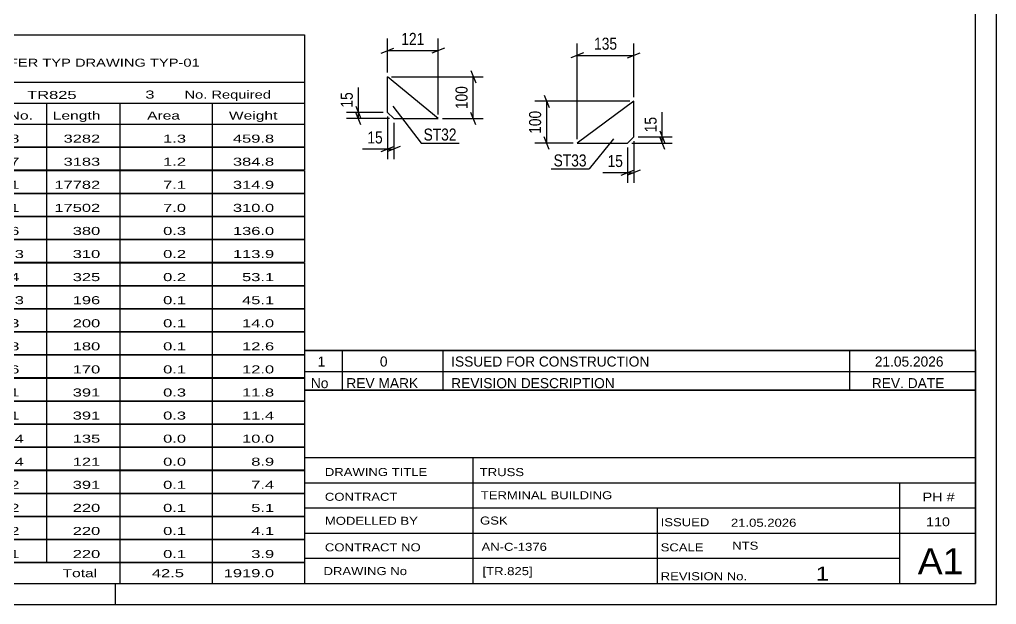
# Model space of a CAD drawing. Header units: millimetres. Extents: x 0 to 841, y 0 to 594.
# Drawn here: x 608.1 to 841, y 0 to 139.4 of the extents above; entities that cross this region are included whole.
import ezdxf

# ---------------------------------------------------------------- set-up
doc = ezdxf.new("R2010")
doc.units = ezdxf.units.MM
doc.styles.add('Arial Narrow', font='ARIALN.TTF', dxfattribs={"height": 0.2})

# ---------------------------------------------------------------- blocks, each defined once
blk = doc.blocks.new('Unknown-122569494-1133')
at = {"color": 5, "linetype": 'Continuous'}
for p, q in [((841, 0), (841, 594)), ((836, 5), (836, 589)), ((5, 5), (836, 5)), ((631, 0), (631, 5)), ((0, 0), (841, 0))]:
    blk.add_line(p, q, dxfattribs=at)
blk = doc.blocks.new('Part-122569494-7950 - 7944')
at = {"color": 2, "linetype": 'Continuous'}
for p, q in [((695.8, 117.28), (695.8, 125.78)), ((707.89, 115.78), (695.8, 125.78)), ((697.3, 115.78), (695.8, 117.28)), ((697.3, 115.78), (707.89, 115.78))]:
    blk.add_line(p, q, dxfattribs=at)
blk = doc.blocks.new('Part-122569494-8006 - 8000')
at = {"color": 2, "linetype": 'Continuous'}
for p, q in [((754.56, 119.91), (741.06, 109.91)), ((754.56, 111.41), (754.56, 119.91)), ((741.06, 109.91), (753.06, 109.91)), ((753.06, 109.91), (754.56, 111.41))]:
    blk.add_line(p, q, dxfattribs=at)
blk = doc.blocks.new('StraightDimension-122569494-7985 - 7944')
at = {"color": 7, "linetype": 'Continuous'}
for p, q in [((695.8, 116.28), (695.8, 106.11)), ((697.3, 114.78), (697.3, 106.11)), ((694.3, 107.91), (697.3, 109.11)), ((698.8, 109.11), (695.8, 107.91)), ((695.8, 108.51), (697.3, 108.51))]:
    blk.add_line(p, q, dxfattribs=at)
at = {"color": 0}
blk.add_wipeout([(695.28, 109.26), (695.28, 113.46), (690.42, 113.46), (690.42, 109.26)], dxfattribs=at)
at = {"color": 7, "linetype": 'Continuous'}
blk.add_line((695.8, 108.51), (689.89, 108.51), dxfattribs=at)
blk.add_line((695.8, 108.51), (689.89, 108.51), dxfattribs=at)
at = {"color": 3, "style": 'Arial Narrow'}
blk.add_text('15', height=2.863, dxfattribs=at).set_placement((691.02, 109.86))
blk = doc.blocks.new('StraightDimension-122569494-7952 - 7944')
at = {"color": 7, "linetype": 'Continuous'}
for p, q in [((696.8, 125.78), (718.65, 125.78)), ((715.65, 127.28), (716.85, 124.28)), ((716.25, 115.78), (716.25, 125.78)), ((716.85, 114.28), (715.65, 117.28)), ((708.89, 115.78), (718.65, 115.78))]:
    blk.add_line(p, q, dxfattribs=at)
at = {"color": 0}
blk.add_wipeout([(715.5, 124.13), (711.3, 124.13), (711.3, 117.44), (715.5, 117.44)], dxfattribs=at)
at = {"color": 3, "style": 'Arial Narrow'}
blk.add_text('100', height=2.863, rotation=90.0002, dxfattribs=at).set_placement((714.9, 118.04))
blk = doc.blocks.new('StraightDimension-122569494-7964 - 7944')
at = {"color": 7, "linetype": 'Continuous'}
for p, q in [((694.8, 117.28), (686.03, 117.28)), ((688.28, 118.78), (689.48, 115.78)), ((689.48, 114.28), (688.28, 117.28)), ((688.88, 115.78), (688.88, 117.28)), ((696.3, 115.78), (686.03, 115.78))]:
    blk.add_line(p, q, dxfattribs=at)
at = {"color": 0}
blk.add_wipeout([(688.13, 122.66), (683.93, 122.66), (683.93, 117.81), (688.13, 117.81)], dxfattribs=at)
at = {"color": 7, "linetype": 'Continuous'}
blk.add_line((688.88, 117.28), (688.88, 123.19), dxfattribs=at)
blk.add_line((688.88, 117.28), (688.88, 123.19), dxfattribs=at)
at = {"color": 3, "style": 'Arial Narrow'}
blk.add_text('15', height=2.863, rotation=90.0002, dxfattribs=at).set_placement((687.53, 118.41))
blk = doc.blocks.new('StraightDimension-122569494-7975 - 7944')
at = {"color": 7, "linetype": 'Continuous'}
for p, q in [((695.8, 126.78), (695.8, 134.85)), ((707.89, 116.78), (707.89, 134.85)), ((694.3, 131.4), (697.3, 132.6)), ((695.8, 132), (707.89, 132)), ((709.39, 132.6), (706.39, 131.4))]:
    blk.add_line(p, q, dxfattribs=at)
at = {"color": 0}
blk.add_wipeout([(705.19, 132.75), (705.19, 136.95), (698.5, 136.95), (698.5, 132.75)], dxfattribs=at)
at = {"color": 3, "style": 'Arial Narrow'}
blk.add_text('121', height=2.863, dxfattribs=at).set_placement((699.1, 133.35))
blk = doc.blocks.new('StraightDimension-122569494-8034 - 8000')
at = {"color": 7, "linetype": 'Continuous'}
for p, q in [((733.18, 121.41), (734.38, 118.41)), ((753.56, 119.91), (730.93, 119.91)), ((733.78, 109.91), (733.78, 119.91)), ((740.06, 109.91), (730.93, 109.91)), ((734.38, 108.41), (733.18, 111.41))]:
    blk.add_line(p, q, dxfattribs=at)
at = {"color": 0}
blk.add_wipeout([(733.03, 118.25), (728.83, 118.25), (728.83, 111.56), (733.03, 111.56)], dxfattribs=at)
at = {"color": 3, "style": 'Arial Narrow'}
blk.add_text('100', height=2.863, rotation=90.0002, dxfattribs=at).set_placement((732.43, 112.16))
blk = doc.blocks.new('StraightDimension-122569494-8046 - 8000')
at = {"color": 7, "linetype": 'Continuous'}
for p, q in [((760.72, 112.91), (761.92, 109.91)), ((754.06, 109.91), (763.72, 109.91)), ((755.56, 111.41), (763.72, 111.41)), ((761.92, 108.41), (760.72, 111.41)), ((761.32, 109.91), (761.32, 111.41))]:
    blk.add_line(p, q, dxfattribs=at)
at = {"color": 0}
blk.add_wipeout([(760.57, 116.79), (756.37, 116.79), (756.37, 111.93), (760.57, 111.93)], dxfattribs=at)
at = {"color": 7, "linetype": 'Continuous'}
blk.add_line((761.32, 111.41), (761.32, 117.31), dxfattribs=at)
blk.add_line((761.32, 111.41), (761.32, 117.31), dxfattribs=at)
at = {"color": 3, "style": 'Arial Narrow'}
blk.add_text('15', height=2.863, rotation=90.0002, dxfattribs=at).set_placement((759.97, 112.53))
blk = doc.blocks.new('StraightDimension-122569494-8022 - 8000')
at = {"color": 7, "linetype": 'Continuous'}
for p, q in [((741.06, 110.91), (741.06, 133.71)), ((754.56, 120.91), (754.56, 133.71)), ((742.56, 131.46), (739.56, 130.26)), ((741.06, 130.86), (754.56, 130.86)), ((753.06, 130.26), (756.06, 131.46))]:
    blk.add_line(p, q, dxfattribs=at)
at = {"color": 0}
blk.add_wipeout([(751.16, 131.61), (751.16, 135.81), (744.47, 135.81), (744.47, 131.61)], dxfattribs=at)
at = {"color": 3, "style": 'Arial Narrow'}
blk.add_text('135', height=2.863, dxfattribs=at).set_placement((745.07, 132.21))
blk = doc.blocks.new('StraightDimension-122569494-8008 - 8000')
at = {"color": 7, "linetype": 'Continuous'}
for p, q in [((754.56, 110.41), (754.56, 100.5)), ((753.06, 108.91), (753.06, 100.5)), ((751.56, 102.3), (754.56, 103.5)), ((756.06, 103.5), (753.06, 102.3)), ((753.06, 102.9), (754.56, 102.9))]:
    blk.add_line(p, q, dxfattribs=at)
at = {"color": 0}
blk.add_wipeout([(752.54, 103.65), (752.54, 107.85), (747.68, 107.85), (747.68, 103.65)], dxfattribs=at)
at = {"color": 7, "linetype": 'Continuous'}
blk.add_line((753.06, 102.9), (747.16, 102.9), dxfattribs=at)
blk.add_line((753.06, 102.9), (747.16, 102.9), dxfattribs=at)
at = {"color": 3, "style": 'Arial Narrow'}
blk.add_text('15', height=2.863, dxfattribs=at).set_placement((748.28, 104.25))
blk = doc.blocks.new('Unknown-122569494-24251')
at = {"color": 7, "linetype": 'Continuous'}
for p, q in [((676, 51.05), (676, 5)), ((676, 51.05), (836, 51.05)), ((836, 51), (836, 5)), ((676, 35), (836, 35)), ((716.14, 35), (716.14, 5)), ((676, 29), (836, 29)), ((818, 5.05), (818, 29.05)), ((676, 23), (836, 23)), ((760.14, 23), (760.14, 5)), ((676, 17), (836, 17)), ((676, 11), (818, 11)), ((676, 5), (836, 5))]:
    blk.add_line(p, q, dxfattribs=at)
at = {"color": 7, "style": 'Arial Narrow'}
for s, height, width, p in [('DRAWING TITLE', 1.9089, 1.425378, (680.88, 30.61)), ('TRUSS', 1.909, 1.425378, (717.81, 30.59)), ('CONTRACT', 1.909, 1.425378, (680.88, 24.71)), ('TERMINAL BUILDING', 1.9089, 1.425378, (718.06, 25.07)), ('GSK', 1.909, 1.425378, (717.88, 19.04)), ('MODELLED BY', 1.9089, 1.425378, (680.88, 18.98)), ('ISSUED', 1.909, 1.425378, (760.94, 18.64)), ('21.05.2026', 1.909, 1.425378, (777.69, 18.52)), ('CONTRACT NO', 1.9089, 1.425378, (680.88, 12.66)), ('AN-C-1376', 1.909, 1.425378, (718.23, 12.78)), ('SCALE', 1.909, 1.425378, (760.94, 12.65)), ('A1', 6.204, 1.25, (822.24, 7.2)), ('DRAWING No', 1.909, 1.425378, (680.56, 7)), ('[TR.825]', 1.909, 1.425378, (718.46, 6.99)), ('REVISION No.', 1.9089, 1.425378, (760.94, 5.77)), ('1', 3.34, 1.5, (797.91, 5.68))]:
    blk.add_text(s, height=height, dxfattribs=dict(at, width=width)).set_placement(p)
at = {"color": 7, "linetype": 'Continuous', "style": 'Arial Narrow'}
for s, height, width, p in [('PH #', 2.1, 1.42538, (823.4, 24.55)), ('110', 2.1, 1.42538, (824.19, 18.65)), ('NTS', 1.909, 1.425378, (778, 13.05))]:
    blk.add_text(s, height=height, dxfattribs=dict(at, width=width)).set_placement(p)
blk = doc.blocks.new('Unknown-122569494-24252')
at = {"color": 7, "linetype": 'Continuous'}
for p, q in [((516, 135.75), (676, 135.75)), ((516, 124.5), (516, 135.75)), ((676, 135.75), (676, 124.5)), ((516, 124.5), (676, 124.5)), ((516, 124.5), (516, 119.5)), ((676, 124.5), (676, 119.5)), ((516, 119.5), (676, 119.5)), ((516, 119.5), (516, 114.5)), ((540, 119.5), (540, 114.5)), ((575.5, 119.5), (575.5, 114.5)), ((601.5, 119.5), (601.5, 114.5)), ((614.5, 119.5), (614.5, 114.5)), ((632, 119.5), (632, 114.5)), ((654, 119.5), (654, 114.5)), ((676, 119.5), (676, 114.5)), ((516, 114.5), (676, 114.5)), ((516, 114.45), (516, 109.05)), ((516, 114.45), (676, 114.45)), ((540, 114.5), (540, 109)), ((575.5, 114.5), (575.5, 109)), ((601.5, 114.5), (601.5, 109)), ((614.5, 114.5), (614.5, 109)), ((632, 114.5), (632, 109)), ((654, 114.5), (654, 109)), ((676, 114.45), (676, 109.05)), ((516, 109.05), (676, 109.05)), ((516, 108.95), (516, 103.55)), ((516, 108.95), (676, 108.95)), ((540, 109), (540, 103.5)), ((575.5, 109), (575.5, 103.5)), ((601.5, 109), (601.5, 103.5)), ((614.5, 109), (614.5, 103.5)), ((632, 109), (632, 103.5)), ((654, 109), (654, 103.5)), ((676, 108.95), (676, 103.55)), ((516, 103.55), (676, 103.55)), ((516, 103.45), (516, 98.05)), ((516, 103.45), (676, 103.45)), ((540, 103.5), (540, 98)), ((575.5, 103.5), (575.5, 98)), ((601.5, 103.5), (601.5, 98)), ((614.5, 103.5), (614.5, 98)), ((632, 103.5), (632, 98)), ((654, 103.5), (654, 98)), ((676, 103.45), (676, 98.05)), ((516, 98.05), (676, 98.05)), ((516, 97.95), (516, 92.55)), ((516, 97.95), (676, 97.95)), ((540, 98), (540, 92.5)), ((575.5, 98), (575.5, 92.5)), ((601.5, 98), (601.5, 92.5)), ((614.5, 98), (614.5, 92.5)), ((632, 98), (632, 92.5)), ((654, 98), (654, 92.5)), ((676, 97.95), (676, 92.55)), ((516, 92.55), (676, 92.55)), ((516, 92.45), (516, 87.05)), ((516, 92.45), (676, 92.45)), ((540, 92.5), (540, 87)), ((575.5, 92.5), (575.5, 87)), ((601.5, 92.5), (601.5, 87)), ((614.5, 92.5), (614.5, 87)), ((632, 92.5), (632, 87)), ((654, 92.5), (654, 87)), ((676, 92.45), (676, 87.05)), ((516, 87.05), (676, 87.05)), ((516, 86.95), (516, 81.55)), ((516, 86.95), (676, 86.95)), ((540, 87), (540, 81.5)), ((575.5, 87), (575.5, 81.5)), ((601.5, 87), (601.5, 81.5)), ((614.5, 87), (614.5, 81.5)), ((632, 87), (632, 81.5)), ((654, 87), (654, 81.5)), ((676, 86.95), (676, 81.55)), ((516, 81.55), (676, 81.55)), ((516, 81.45), (516, 76.05)), ((516, 81.45), (676, 81.45)), ((540, 81.5), (540, 76)), ((575.5, 81.5), (575.5, 76)), ((601.5, 81.5), (601.5, 76)), ((614.5, 81.5), (614.5, 76)), ((632, 81.5), (632, 76)), ((654, 81.5), (654, 76)), ((676, 81.45), (676, 76.05)), ((516, 76.05), (676, 76.05)), ((516, 75.95), (516, 70.55)), ((516, 75.95), (676, 75.95)), ((540, 76), (540, 70.5)), ((575.5, 76), (575.5, 70.5)), ((601.5, 76), (601.5, 70.5)), ((614.5, 76), (614.5, 70.5)), ((632, 76), (632, 70.5)), ((654, 76), (654, 70.5)), ((676, 75.95), (676, 70.55)), ((516, 70.55), (676, 70.55)), ((516, 70.45), (516, 65.05)), ((516, 70.45), (676, 70.45)), ((540, 70.5), (540, 65)), ((575.5, 70.5), (575.5, 65)), ((601.5, 70.5), (601.5, 65)), ((614.5, 70.5), (614.5, 65)), ((632, 70.5), (632, 65)), ((654, 70.5), (654, 65)), ((676, 70.45), (676, 65.05)), ((516, 65.05), (676, 65.05)), ((516, 64.95), (516, 59.55)), ((516, 64.95), (676, 64.95)), ((540, 65), (540, 59.5)), ((575.5, 65), (575.5, 59.5)), ((601.5, 65), (601.5, 59.5)), ((614.5, 65), (614.5, 59.5)), ((632, 65), (632, 59.5)), ((654, 65), (654, 59.5)), ((676, 64.95), (676, 59.55)), ((516, 59.55), (676, 59.55)), ((516, 59.45), (516, 54.05)), ((516, 59.45), (676, 59.45)), ((540, 59.5), (540, 54)), ((575.5, 59.5), (575.5, 54)), ((601.5, 59.5), (601.5, 54)), ((614.5, 59.5), (614.5, 54)), ((632, 59.5), (632, 54)), ((654, 59.5), (654, 54)), ((676, 59.45), (676, 54.05)), ((516, 54.05), (676, 54.05)), ((516, 53.95), (516, 48.55)), ((516, 53.95), (676, 53.95)), ((540, 54), (540, 48.5)), ((575.5, 54), (575.5, 48.5)), ((601.5, 54), (601.5, 48.5)), ((614.5, 54), (614.5, 48.5)), ((632, 54), (632, 48.5)), ((654, 54), (654, 48.5)), ((676, 53.95), (676, 48.55)), ((516, 48.55), (676, 48.55)), ((516, 48.45), (516, 43.05)), ((516, 48.45), (676, 48.45)), ((540, 48.5), (540, 43)), ((575.5, 48.5), (575.5, 43)), ((601.5, 48.5), (601.5, 43)), ((614.5, 48.5), (614.5, 43)), ((632, 48.5), (632, 43)), ((654, 48.5), (654, 43)), ((676, 48.45), (676, 43.05)), ((516, 43.05), (676, 43.05)), ((516, 42.95), (516, 37.55)), ((516, 42.95), (676, 42.95)), ((540, 43), (540, 37.5)), ((575.5, 43), (575.5, 37.5)), ((601.5, 43), (601.5, 37.5)), ((614.5, 43), (614.5, 37.5)), ((632, 43), (632, 37.5)), ((654, 43), (654, 37.5)), ((676, 42.95), (676, 37.55)), ((516, 37.55), (676, 37.55)), ((516, 37.45), (516, 32.05)), ((516, 37.45), (676, 37.45)), ((540, 37.5), (540, 32)), ((575.5, 37.5), (575.5, 32)), ((601.5, 37.5), (601.5, 32)), ((614.5, 37.5), (614.5, 32)), ((632, 37.5), (632, 32)), ((654, 37.5), (654, 32)), ((676, 37.45), (676, 32.05)), ((516, 32.05), (676, 32.05)), ((516, 31.95), (516, 26.55)), ((516, 31.95), (676, 31.95)), ((540, 32), (540, 26.5)), ((575.5, 32), (575.5, 26.5)), ((601.5, 32), (601.5, 26.5)), ((614.5, 32), (614.5, 26.5)), ((632, 32), (632, 26.5)), ((654, 32), (654, 26.5)), ((676, 31.95), (676, 26.55)), ((516, 26.55), (676, 26.55)), ((516, 26.45), (516, 21.05)), ((516, 26.45), (676, 26.45)), ((540, 26.5), (540, 21)), ((575.5, 26.5), (575.5, 21)), ((601.5, 26.5), (601.5, 21)), ((614.5, 26.5), (614.5, 21)), ((632, 26.5), (632, 21)), ((654, 26.5), (654, 21)), ((676, 26.45), (676, 21.05)), ((516, 21.05), (676, 21.05)), ((540, 21), (540, 15.5)), ((575.5, 21), (575.5, 15.5)), ((601.5, 21), (601.5, 15.5)), ((614.5, 21), (614.5, 15.5)), ((632, 21), (632, 15.5)), ((654, 21), (654, 15.5)), ((516, 20.95), (516, 15.55)), ((516, 20.95), (676, 20.95)), ((676, 20.95), (676, 15.55)), ((516, 15.55), (676, 15.55)), ((516, 15.45), (516, 10.05)), ((516, 15.45), (676, 15.45)), ((540, 15.5), (540, 10)), ((575.5, 15.5), (575.5, 10)), ((601.5, 15.5), (601.5, 10)), ((614.5, 15.5), (614.5, 10)), ((632, 15.5), (632, 10)), ((654, 15.5), (654, 10)), ((676, 15.45), (676, 10.05)), ((516, 10.05), (676, 10.05)), ((516, 10), (676, 10)), ((516, 10), (516, 5)), ((632, 10), (632, 5)), ((654, 10), (654, 5)), ((676, 10), (676, 5)), ((516, 5), (676, 5))]:
    blk.add_line(p, q, dxfattribs=at)
at = {"color": 7, "style": 'Arial Narrow'}
for s, height, width, p in [('GENERAL NOTES & WELD DETAILS :', 2.8633, 1.4, (517.15, 128.06)), ('REFER TYP DRAWING TYP-01', 1.9089, 1.6, (600.7, 128.16)), ("MATERIAL LIST FOR ASSEMBLY MK'D", 1.9089, 1.6, (517.15, 120.56)), ('TR825', 1.909, 1.794707, (609.9, 120.47)), ('3', 1.91, 1.794707, (638.08, 120.56)), ('No. Required', 1.9089, 1.6, (647.41, 120.56)), ('Mark', 1.909, 1.7, (517.34, 115.5)), ('Profile', 1.909, 1.7, (550.41, 115.5)), ('Material', 1.909, 1.7, (580.54, 115.56)), ('No.', 1.909, 1.7, (605.5, 115.56)), ('Length', 1.909, 1.7, (616, 115.56)), ('Area', 1.909, 1.7, (638.5, 115.56)), ('Weight', 1.909, 1.7, (658, 115.56))]:
    blk.add_text(s, height=height, dxfattribs=dict(at, width=width)).set_placement(p)
at = {"color": 7, "linetype": 'Continuous', "style": 'Arial Narrow'}
for s, height, width, p in [('M224', 1.909, 1.794707, (517.5, 110.06)), ('SHS100*6', 1.909, 1.794707, (542, 110.06)), ('E350', 1.909, 1.794707, (581.74, 110.06)), ('8', 1.91, 1.794707, (605.86, 110.06)), ('3282', 1.909, 1.794707, (618.58, 110.06)), ('1.3', 1.909, 1.794707, (642.32, 110.06)), ('459.8', 1.909, 1.794707, (658.96, 110.06)), ('M221', 1.909, 1.794707, (517.5, 104.56)), ('SHS100*6', 1.909, 1.794707, (542, 104.56)), ('E350', 1.909, 1.794707, (581.74, 104.56)), ('7', 1.91, 1.794707, (605.86, 104.56)), ('3183', 1.909, 1.794707, (618.58, 104.56)), ('1.2', 1.909, 1.794707, (642.32, 104.56)), ('384.8', 1.909, 1.794707, (658.96, 104.56)), ('BC179', 1.909, 1.794707, (517.5, 99.06)), ('SHS100*6', 1.909, 1.794707, (542, 99.06)), ('E350', 1.909, 1.794707, (581.74, 99.06)), ('1', 1.91, 1.794707, (605.86, 99.06)), ('17782', 1.909, 1.794707, (616.4, 99.06)), ('7.1', 1.909, 1.794707, (642.32, 99.06)), ('314.9', 1.909, 1.794707, (658.96, 99.06)), ('TR825', 1.909, 1.794707, (517.5, 93.56)), ('SHS100*6', 1.909, 1.794707, (542, 93.56)), ('E350', 1.909, 1.794707, (581.74, 93.56)), ('17502', 1.909, 1.794707, (616.4, 93.56)), ('7.0', 1.909, 1.794707, (642.32, 93.56)), ('310.0', 1.909, 1.794707, (658.96, 93.56)), ('1', 1.91, 1.794707, (605.86, 93.56)), ('SP20', 1.909, 1.794707, (517.5, 88.06)), ('PL20*380', 1.909, 1.794707, (542, 88.06)), ('E350', 1.909, 1.794707, (581.74, 88.06)), ('6', 1.91, 1.794707, (605.86, 88.06)), ('380', 1.909, 1.794707, (620.77, 88.06)), ('0.3', 1.909, 1.794707, (642.32, 88.06)), ('136.0', 1.909, 1.794707, (658.96, 88.06)), ('PL581', 1.909, 1.794707, (517.5, 82.56)), ('PL12*300', 1.909, 1.794707, (542, 82.56)), ('E350', 1.909, 1.794707, (581.74, 82.56)), ('13', 1.909, 1.794707, (604.76, 82.56)), ('310', 1.909, 1.794707, (620.77, 82.56)), ('0.2', 1.909, 1.794707, (642.32, 82.56)), ('113.9', 1.909, 1.794707, (658.96, 82.56)), ('SP19', 1.909, 1.794707, (517.5, 77.06)), ('PL16*325', 1.909, 1.794707, (542, 77.06)), ('E350', 1.909, 1.794707, (581.74, 77.06)), ('4', 1.91, 1.794707, (605.86, 77.06)), ('325', 1.909, 1.794707, (620.77, 77.06)), ('0.2', 1.909, 1.794707, (642.32, 77.06)), ('53.1', 1.909, 1.794707, (661.14, 77.06)), ('M1362', 1.909, 1.794707, (517.5, 71.56)), ('RHS100*100*6', 1.9089, 1.794707, (542, 71.56)), ('E350', 1.909, 1.794707, (581.74, 71.56)), ('13', 1.909, 1.794707, (604.76, 71.56)), ('196', 1.909, 1.794707, (620.77, 71.56)), ('0.1', 1.909, 1.794707, (642.32, 71.56)), ('45.1', 1.909, 1.794707, (661.14, 71.56)), ('TB74', 1.909, 1.794707, (517.5, 66.06)), ('RHS150*110*6', 1.9089, 1.794707, (542, 66.06)), ('E350', 1.909, 1.794707, (581.74, 66.06)), ('3', 1.91, 1.794707, (605.86, 66.06)), ('200', 1.909, 1.794707, (620.77, 66.06)), ('0.1', 1.909, 1.794707, (642.32, 66.06)), ('14.0', 1.909, 1.794707, (661.14, 66.06)), ('TB48', 1.909, 1.794707, (517.5, 60.56)), ('RHS150*110*6', 1.9089, 1.794707, (542, 60.56)), ('E350', 1.909, 1.794707, (581.74, 60.56)), ('3', 1.91, 1.794707, (605.86, 60.56)), ('180', 1.909, 1.794707, (620.77, 60.56)), ('0.1', 1.909, 1.794707, (642.32, 60.56)), ('12.6', 1.909, 1.794707, (661.14, 60.56)), ('PL538', 1.909, 1.794707, (517.5, 55.06)), ('PL10*150', 1.909, 1.794707, (542, 55.06)), ('E350', 1.909, 1.794707, (581.74, 55.06)), ('6', 1.91, 1.794707, (605.86, 55.06)), ('170', 1.909, 1.794707, (620.77, 55.06)), ('0.1', 1.909, 1.794707, (642.32, 55.06)), ('12.0', 1.909, 1.794707, (661.14, 55.06)), ('PL340', 1.909, 1.794707, (517.5, 49.56)), ('PL12*342', 1.909, 1.794707, (542, 49.56)), ('E350', 1.909, 1.794707, (581.74, 49.56)), ('1', 1.91, 1.794707, (605.86, 49.56)), ('391', 1.909, 1.794707, (620.77, 49.56)), ('0.3', 1.909, 1.794707, (642.32, 49.56)), ('11.8', 1.909, 1.794707, (661.14, 49.56)), ('PL341', 1.909, 1.794707, (517.5, 44.06)), ('PL12*331', 1.909, 1.794707, (542, 44.06)), ('E350', 1.909, 1.794707, (581.74, 44.06)), ('1', 1.91, 1.794707, (605.86, 44.06)), ('391', 1.909, 1.794707, (620.77, 44.06)), ('0.3', 1.909, 1.794707, (642.32, 44.06)), ('11.4', 1.909, 1.794707, (661.14, 44.06)), ('ST33', 1.909, 1.794707, (517.5, 38.56)), ('PL8*100', 1.909, 1.794707, (542, 38.56)), ('E350', 1.909, 1.794707, (581.74, 38.56)), ('24', 1.909, 1.794707, (604.76, 38.56)), ('135', 1.909, 1.794707, (620.77, 38.56)), ('0.0', 1.909, 1.794707, (642.32, 38.56)), ('10.0', 1.909, 1.794707, (661.14, 38.56)), ('ST32', 1.909, 1.794707, (517.5, 33.06)), ('PL8*100', 1.909, 1.794707, (542, 33.06)), ('E350', 1.909, 1.794707, (581.74, 33.06)), ('24', 1.909, 1.794707, (604.76, 33.06)), ('121', 1.909, 1.794707, (620.77, 33.06)), ('0.0', 1.909, 1.794707, (642.32, 33.06)), ('8.9', 1.909, 1.794707, (663.33, 33.06)), ('PL100', 1.909, 1.794707, (517.5, 27.56)), ('PL10*120', 1.909, 1.794707, (542, 27.56)), ('E350', 1.909, 1.794707, (581.74, 27.56)), ('2', 1.91, 1.794707, (605.86, 27.56)), ('391', 1.909, 1.794707, (620.77, 27.56)), ('0.1', 1.909, 1.794707, (642.32, 27.56)), ('7.4', 1.909, 1.794707, (663.33, 27.56)), ('PL163', 1.909, 1.794707, (517.5, 22.06)), ('PL12*167', 1.909, 1.794707, (542, 22.06)), ('E350', 1.909, 1.794707, (581.74, 22.06)), ('2', 1.91, 1.794707, (605.86, 22.06)), ('220', 1.909, 1.794707, (620.77, 22.06)), ('0.1', 1.909, 1.794707, (642.32, 22.06)), ('5.1', 1.909, 1.794707, (663.33, 22.06)), ('PL164', 1.909, 1.794707, (517.5, 16.56)), ('PL10*120', 1.909, 1.794707, (542, 16.56)), ('E350', 1.909, 1.794707, (581.74, 16.56)), ('2', 1.91, 1.794707, (605.86, 16.56)), ('220', 1.909, 1.794707, (620.77, 16.56)), ('0.1', 1.909, 1.794707, (642.32, 16.56)), ('4.1', 1.909, 1.794707, (663.33, 16.56)), ('M1450', 1.909, 1.794707, (517.5, 11.06)), ('RHS100*100*6', 1.9089, 1.794707, (542, 11.06)), ('E350', 1.909, 1.794707, (581.74, 11.06)), ('1', 1.91, 1.794707, (605.86, 11.06)), ('220', 1.909, 1.794707, (620.77, 11.06)), ('0.1', 1.909, 1.794707, (642.32, 11.06)), ('3.9', 1.909, 1.794707, (663.33, 11.06)), ('Total', 1.909, 1.7, (618.33, 6.5)), ('42.5', 1.909, 1.794707, (639.64, 6.5)), ('1919.0', 1.909, 1.794707, (656.77, 6.5))]:
    blk.add_text(s, height=height, dxfattribs=dict(at, width=width)).set_placement(p)
blk = doc.blocks.new('Unknown-122569494-24254')
at = {"color": 7, "linetype": 'Continuous'}
for p, q in [((676, 60.55), (836, 60.55)), ((836, 60.55), (676, 60.55)), ((676, 60.55), (676, 55.55)), ((685, 60.55), (685, 55.55)), ((709, 60.55), (709, 55.55)), ((806, 60.55), (806, 55.55)), ((836, 60.55), (836, 55.55)), ((676, 55.55), (836, 55.55)), ((676, 55.55), (676, 51.05)), ((676, 55.55), (836, 55.55)), ((685, 55.55), (685, 51.05)), ((709, 55.55), (709, 51.05)), ((806, 55.55), (806, 51.05)), ((836, 55.55), (836, 51.05)), ((836, 51.05), (676, 51.05))]:
    blk.add_line(p, q, dxfattribs=at)
at = {"color": 7, "linetype": 'Continuous', "style": 'Arial Narrow'}
for s, height, width, p in [('1', 2.39, 1.196471, (679.16, 56.7)), ('0', 2.39, 1.196471, (694, 56.7)), ('ISSUED FOR CONSTRUCTION', 2.3861, 1.196471, (711, 56.7)), ('21.05.2026', 2.386, 1.196471, (812, 56.7)), ('No', 2.386, 1.2, (677.54, 51.55)), ('REV MARK', 2.386, 1.2, (686, 51.55)), ('REVISION DESCRIPTION', 2.3861, 1.2, (711, 51.55)), ('REV. DATE', 2.386, 1.2, (811.28, 51.55))]:
    blk.add_text(s, height=height, dxfattribs=dict(at, width=width)).set_placement(p)
blk = doc.blocks.new('Mark-122569494-7946 - 7944')
at = {"color": 0}
blk.add_wipeout([(712.27, 110.55), (712.27, 113.55), (704.42, 113.55), (704.42, 110.55)], dxfattribs=at)
blk.add_wipeout([(712.27, 110.55), (712.27, 113.55), (704.42, 113.55), (704.42, 110.55)], dxfattribs=at)
at = {"color": 30, "linetype": 'Continuous'}
for p, q in [((697.11, 118.72), (703.82, 109.95)), ((703.82, 109.95), (712.87, 109.95))]:
    blk.add_line(p, q, dxfattribs=at)
at = {"color": 3, "style": 'Arial Narrow'}
blk.add_text('ST32', height=2.863, dxfattribs=at).set_placement((704.42, 110.55))
blk = doc.blocks.new('Mark-122569494-8002 - 8000')
at = {"color": 0}
blk.add_wipeout([(743.28, 104.39), (743.28, 107.39), (735.42, 107.39), (735.42, 104.39)], dxfattribs=at)
blk.add_wipeout([(743.28, 104.39), (743.28, 107.39), (735.42, 107.39), (735.42, 104.39)], dxfattribs=at)
at = {"color": 30, "linetype": 'Continuous'}
for p in [(749.69, 110.98), (734.82, 103.79)]:
    blk.add_line(p, (743.88, 103.79), dxfattribs=at)
at = {"color": 3, "style": 'Arial Narrow'}
blk.add_text('ST33', height=2.863, dxfattribs=at).set_placement((735.42, 104.39))

msp = doc.modelspace()

# ---------------------------------------------------------------- block references
for name in ['Unknown-122569494-1133', 'Unknown-122569494-24252', 'Part-122569494-7950 - 7944', 'Part-122569494-8006 - 8000', 'Unknown-122569494-24254', 'Unknown-122569494-24251']:
    msp.add_blockref(name, (0, 0))

# ---------------------------------------------------------------- next in the draw order: block references
for name in ['StraightDimension-122569494-8034 - 8000', 'StraightDimension-122569494-7985 - 7944']:
    msp.add_blockref(name, (0, 0))

# ---------------------------------------------------------------- next in the draw order: block references
for name in ['StraightDimension-122569494-7952 - 7944', 'StraightDimension-122569494-8046 - 8000']:
    msp.add_blockref(name, (0, 0))

# ---------------------------------------------------------------- next in the draw order: block references
for name in ['StraightDimension-122569494-8022 - 8000', 'StraightDimension-122569494-7964 - 7944']:
    msp.add_blockref(name, (0, 0))

# ---------------------------------------------------------------- next in the draw order: block references
for name in ['StraightDimension-122569494-7975 - 7944', 'StraightDimension-122569494-8008 - 8000']:
    msp.add_blockref(name, (0, 0))

# ---------------------------------------------------------------- next in the draw order: block references
for name in ['Mark-122569494-7946 - 7944', 'Mark-122569494-8002 - 8000']:
    msp.add_blockref(name, (0, 0))

doc.saveas('drawing.dxf')
